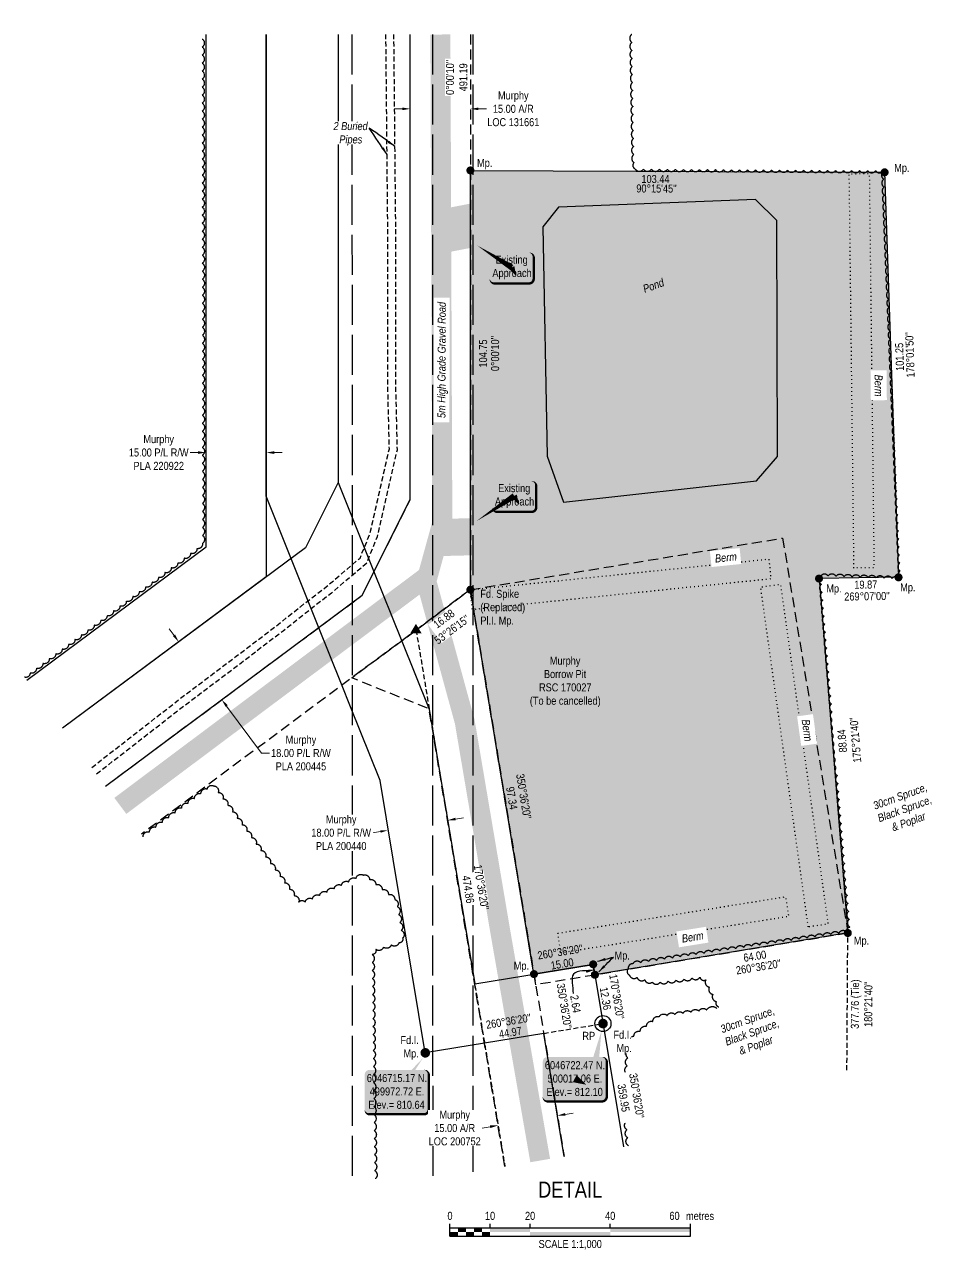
# Model space of a CAD drawing. Extents: x 499852 to 502251, y 6046161 to 6048868.
# Drawn here: x 501119 to 502251, y 6046161 to 6047690 of the extents above; entities that cross this region are included whole.
import ezdxf
from ezdxf.enums import TextEntityAlignment as Align

# ---------------------------------------------------------------- set-up
doc = ezdxf.new("R2010")
doc.units = 0
doc.header["$LTSCALE"] = 5
doc.header["$PDSIZE"] = 0.5
for name, pattern in [('0', [1, 1, 0]), ('foc-ACCESSROAD', [3.75, 2.5, -1.25]), ('foc-TIELINE', [1.875, 1.25, -0.625]), ('foc-TOPO', [1, 0.2, -0.8]), ('foc-TRAV', [1.875, 1.25, -0.625]), ('foc-UNSURVEYED', [12.5, 10, -2.5]), ('UG_PIPE', [1.875, 1.25, -0.625])]:
    doc.linetypes.add(name, pattern=pattern)
doc.layers.get('Defpoints').update_dxf_attribs({"color": 9})
for name, color, linetype in [('35', 37, 'Continuous'), ('AS-PIPE-UG', 44, 'UG_PIPE'), ('AS-PIPE-UG-T', 44, 'Continuous'), ('AS-ROADS', 254, 'Continuous'), ('C-AR', 13, 'foc-ACCESSROAD'), ('C-RW', 13, 'Continuous'), ('C-WS', 13, 'foc-ACCESSROAD'), ('DETAIL-T', 7, 'Continuous'), ('L-BD', 7, 'Continuous'), ('L-MON', 1, 'Continuous'), ('L-TIE', 7, 'foc-TIELINE'), ('L-USEC', 7, 'foc-UNSURVEYED'), ('P-PROPOSED', 10, 'Continuous'), ('P-PROPOSED-H', 21, 'Continuous'), ('P-TRAV', 4, 'foc-TRAV'), ('T-BUSH', 110, '0'), ('T-BUSH-T', 110, 'Continuous'), ('T-GENERAL', 48, 'foc-TOPO'), ('T-WATER', 160, 'Continuous'), ('T-WATER-H', 133, 'Continuous'), ('T-WATER-T', 170, 'Continuous')]:
    doc.layers.add(name, color=color, linetype=linetype)
for name, color, linetype, lineweight in [('AS-GENERAL', 48, 'Continuous', 18), ('C-AR-T', 13, 'Continuous', 9), ('C-RW-T', 13, 'Continuous', 9), ('C-WS-T', 13, 'Continuous', 9)]:
    doc.layers.add(name, color=color, linetype=linetype, lineweight=lineweight)
doc.styles.add('80', font='ARIALN.TTF', dxfattribs={"height": 10})
doc.styles.add('80CG', font='ARIALN.TTF', dxfattribs={"height": 10})
doc.styles.add('80L', font='ARIALN.TTF', dxfattribs={"height": 10})
doc.styles.add('80LS', font='ARIALNI.TTF', dxfattribs={"height": 10})
doc.dimstyles.new('Compass 5 000', dxfattribs={"dimscale": 5, "dimtxt": 9, "dimasz": 2, "dimexe": 0.2, "dimexo": 0.0625, "dimgap": 0.5, "dimtad": 0, "dimtih": 1, "dimtoh": 1, "dimzin": 0, "dimdsep": 46, "dimtxsty": '80CG', "dimcen": 0.1, "dimse1": 1, "dimse2": 1, "dimclrd": 256, "dimclrt": 256, "dimaunit": 1, "dimadec": 4, "dimazin": 0, "dimtfac": 0.06, "dimtofl": 0, "dimtmove": 0, "dimatfit": 1, "dimfxl": 0.2, "dimtolj": 1, "dimtzin": 0, "dimlwd": -1, "dimarcsym": 0})

# ---------------------------------------------------------------- blocks, each defined once
blk = doc.blocks.new('STRIA')
blk.add_hatch(color=255).paths.add_polyline_path([(-0.04, 1.52), (-1.47, -0.87), (1.39, -0.87)])
blk = doc.blocks.new('STRIAA')
blk.add_blockref('STRIA', (0, 0))
blk = doc.blocks.new('STRIB')
at = {"color": 1}
blk.add_solid([(-1.12, -0.67), (-0.04, 1.13), (1.04, -0.67)], dxfattribs=at)
blk = doc.blocks.new('STRIBB')
blk.add_blockref('STRIB', (0, 0))
blk = doc.blocks.new('STRICC')
for name in ['STRIAA', 'STRIBB']:
    blk.add_blockref(name, (0, 0))
blk = doc.blocks.new('fdspike')
blk.add_blockref('STRICC', (0, 0))
blk = doc.blocks.new('fdia')
at = {"color": 255, "const_width": 1}
blk.add_lwpolyline([(-0.5, 0, 1), (0.5, 0, 1)], format="xyb", close=True, dxfattribs=at)
blk = doc.blocks.new('Fdiaa')
blk.add_blockref('fdia', (0, 0))
blk = doc.blocks.new('fdib')
at = {"color": 1, "const_width": 1.6}
blk.add_lwpolyline([(-0.4, 0, 1), (0.4, 0, 1)], format="xyb", close=True, dxfattribs=at)
at = {"color": 1}
blk.add_circle((0, 0), 0.8, dxfattribs=at)
blk = doc.blocks.new('Fdibb')
blk.add_blockref('fdib', (0, 0))
blk = doc.blocks.new('fdicc')
for name in ['Fdibb', 'Fdiaa']:
    blk.add_blockref(name, (0, 0))
blk = doc.blocks.new('FDI')
blk.add_blockref('fdicc', (0, 0))
blk = doc.blocks.new('PLIA')
at = {"color": 255, "const_width": 1}
blk.add_lwpolyline([(-0.5, 0, 1), (0.5, 0, 1)], format="xyb", close=True, dxfattribs=at)
blk = doc.blocks.new('PLIAA')
blk.add_blockref('PLIA', (0, 0))
blk = doc.blocks.new('PLIB')
at = {"color": 1}
blk.add_circle((0, 0), 0.8, dxfattribs=at)
blk = doc.blocks.new('PLIBB')
blk.add_blockref('PLIB', (0, 0))
blk = doc.blocks.new('PLICC')
for name in ['PLIAA', 'PLIBB']:
    blk.add_blockref(name, (0, 0))
blk = doc.blocks.new('PLI')
blk.add_blockref('PLICC', (0, 0))
blk = doc.blocks.new('*D49')
at = {"layer": 'C-AR-T', "transparency": 16777216}
for p, q in [((501590.2, 6047584.7), (501580.2, 6047584.7)), ((501685.2, 6047584.7), (501695.2, 6047584.7))]:
    blk.add_line(p, q, dxfattribs=at)
for points in [[(501590.2, 6047586.4), (501590.2, 6047583.1), (501600.2, 6047584.7)], [(501685.2, 6047586.4), (501685.2, 6047583.1), (501675.2, 6047584.7)]]:
    blk.add_solid(points, dxfattribs=at)
at = {"layer": 'Defpoints', "color": 0, "transparency": 16777216}
for p in [(501600.2, 6047585.8), (501675.2, 6047585.8), (501675.2, 6047584.7)]:
    blk.add_point(p, dxfattribs=at)
at = {"layer": 'C-AR-T', "transparency": 16777216, "insert": (501728.7, 6047584.7), "char_height": 10, "attachment_point": 5, "style": '80CG'}
blk.add_mtext('\\A1;Murphy\\P15.00 A/R\\PLOC 131661', dxfattribs=at)
blk = doc.blocks.new('*D50')
at = {"layer": 'C-AR-T', "transparency": 16777216}
for p, q in [((501305.3, 6046927.3), (501299.4, 6046935.3)), ((501371, 6046839.1), (501414.6, 6046780.4)), ((501414.6, 6046780.4), (501424.6, 6046780.4))]:
    blk.add_line(p, q, dxfattribs=at)
for points in [[(501306.7, 6046928.3), (501304, 6046926.3), (501311.3, 6046919.3)], [(501372.3, 6046840.1), (501369.6, 6046838.1), (501365, 6046847.1)]]:
    blk.add_solid(points, dxfattribs=at)
at = {"layer": 'Defpoints', "color": 0, "transparency": 16777216}
for p in [(501363.3, 6046957.9), (501416.9, 6046885.8), (501365, 6046847.1)]:
    blk.add_point(p, dxfattribs=at)
at = {"layer": 'C-AR-T', "transparency": 16777216, "insert": (501463.7, 6046780.4), "char_height": 10, "attachment_point": 5, "style": '80CG'}
blk.add_mtext('\\A1;Murphy\\P18.00 P/L R/W\\PPLA 200445', dxfattribs=at)
blk = doc.blocks.new('*D51')
at = {"layer": 'C-RW-T', "transparency": 16777216}
for p, q in [((501335.3, 6047155.6), (501325.3, 6047155.6)), ((501430.3, 6047155.6), (501440.3, 6047155.6))]:
    blk.add_line(p, q, dxfattribs=at)
for points in [[(501335.3, 6047157.2), (501335.3, 6047153.9), (501345.3, 6047155.6)], [(501430.3, 6047157.2), (501430.3, 6047153.9), (501420.3, 6047155.6)]]:
    blk.add_solid(points, dxfattribs=at)
at = {"layer": 'Defpoints', "color": 0, "transparency": 16777216}
for p in [(501345.3, 6047156.2), (501345.3, 6047155.6), (501420.3, 6047156.2)]:
    blk.add_point(p, dxfattribs=at)
at = {"layer": 'C-RW-T', "transparency": 16777216, "insert": (501286.2, 6047155.6), "char_height": 10, "attachment_point": 5, "style": '80CG'}
blk.add_mtext('\\A1;Murphy\\P15.00 P/L R/W\\PPLA 220922', dxfattribs=at)
blk = doc.blocks.new('*D52')
at = {"layer": 'C-AR-T', "transparency": 16777216}
for p, q in [((501793.6, 6046329.3), (501803.4, 6046330.9)), ((501699.9, 6046313.8), (501689.9, 6046312.2))]:
    blk.add_line(p, q, dxfattribs=at)
for points in [[(501793.3, 6046331), (501793.9, 6046327.7), (501783.7, 6046327.7)], [(501699.6, 6046315.5), (501700.1, 6046312.2), (501709.7, 6046315.4)]]:
    blk.add_solid(points, dxfattribs=at)
at = {"layer": 'Defpoints', "color": 0, "transparency": 16777216}
for p in [(501782.8, 6046333), (501708.9, 6046320.8), (501709.7, 6046315.4)]:
    blk.add_point(p, dxfattribs=at)
at = {"layer": 'C-AR-T', "transparency": 16777216, "insert": (501655.6, 6046312.2), "char_height": 10, "attachment_point": 5, "style": '80CG', "bg_fill": 3, "box_fill_scale": 1.1, "bg_fill_color": 256, "bg_fill_true_color": 13158600, "bg_fill_transparency": 0}
blk.add_mtext('\\A1;Murphy\\P15.00 A/R \\PLOC 200752', dxfattribs=at)
blk = doc.blocks.new('*D53')
at = {"layer": 'C-RW-T', "transparency": 16777216}
for p, q in [((501656.6, 6046698), (501666.4, 6046699.6)), ((501562.9, 6046682.5), (501553, 6046680.9))]:
    blk.add_line(p, q, dxfattribs=at)
for points in [[(501656.3, 6046699.6), (501656.8, 6046696.4), (501646.7, 6046696.4)], [(501562.6, 6046684.1), (501563.2, 6046680.9), (501572.8, 6046684.1)]]:
    blk.add_solid(points, dxfattribs=at)
at = {"layer": 'Defpoints', "color": 0, "transparency": 16777216}
for p in [(501643.5, 6046715.9), (501569.5, 6046703.6), (501572.8, 6046684.1)]:
    blk.add_point(p, dxfattribs=at)
at = {"layer": 'C-RW-T', "transparency": 16777216, "insert": (501513.9, 6046680.9), "char_height": 10, "attachment_point": 5, "style": '80CG', "bg_fill": 3, "box_fill_scale": 1.1, "bg_fill_color": 256, "bg_fill_true_color": 13158600, "bg_fill_transparency": 0}
blk.add_mtext('\\A1;Murphy\\P18.00 P/L R/W \\PPLA 200440', dxfattribs=at)
blk = doc.blocks.new('*U38')
at = {"color": 0}
for p, q in [((-150, 0), (-150, 15)), ((-150, 10), (150.2, 10)), ((-150, 0), (150.2, 0)), ((-100, 10), (-100, 15)), ((-50, 10), (-50, 15)), ((50, 10), (50, 15)), ((150.2, 0), (150.2, 15))]:
    blk.add_line(p, q, dxfattribs=at)
for points in [[(-150, 5), (-140, 5), (-150, 0), (-140, 0)], [(-140, 10), (-130, 10), (-140, 5), (-130, 5)], [(-130, 5), (-120, 5), (-130, 0), (-120, 0)], [(-120, 10), (-110, 10), (-120, 5), (-110, 5)], [(-110, 5), (-100, 5), (-110, 0), (-100, 0)], [(-100, 10), (-50, 10), (-100, 5), (-50, 5)], [(-50, 5), (50, 5), (-50, 0), (50, 0)], [(50, 10), (150.2, 10), (50, 5), (150.2, 5)]]:
    blk.add_solid(points, dxfattribs=at)
at = {"color": 0, "style": '80'}
blk.add_text('metres', height=10, dxfattribs=at).set_placement((162.2, 20), align=Align.CENTER)
at = {"color": 0, "char_height": 10, "style": '80'}
for s, insert, attachment_point in [('0', (-150, 30.2), 2), ('10', (-100, 30.2), 2), ('20', (-50, 30.2), 2), ('40', (50, 30.2), 2), ('60', (136.7, 30.2), 3), ('SCALE 1:1,000', (0.1, -5), 2)]:
    blk.add_mtext(s, dxfattribs=dict(at, insert=insert, attachment_point=attachment_point))
blk = doc.blocks.new('*U55')
h = blk.add_hatch(color=254)
edge = h.paths.add_edge_path()
edge.add_line((-34, -28.5), (34, -28.5))
edge.add_arc((34, -22.5), 6, 270, 360)
edge.add_line((40, -22.5), (40, 21))
edge.add_arc((34, 21), 6, 0, 90)
edge.add_line((34, 27), (-34, 27))
edge.add_arc((-34, 21), 6, 90, 180)
edge.add_line((-40, 21), (-40, -22.5))
edge.add_arc((-34, -22.5), 6, 180, 270)
at = {"color": 1, "flags": 128}
blk.add_lwpolyline([(-34, -28.5, 3, 3, 0), (34, -28.5, 3, 3, 0.414214), (40, -22.5, 3, 3, 0), (40, 21, 3, 0, 0.414214), (34, 27, 0, 0, 0), (-34, 27, 0, 0, 0.414214), (-40, 21, 0, 0, 0), (-40, -22.5, 0, 3, 0.414214)], format="xyseb", close=True, dxfattribs=at)
blk.add_lwpolyline([(14.4, -7.7, 0, 10, 0), (0, 0, 5, 5, 0)], format="xyseb", dxfattribs=at)
at = {"color": 1, "style": '80'}
blk.add_attdef('ENTER_TEXT_001', (-36, -5), '', height=10, dxfattribs=at)
blk = doc.blocks.new('*U54')
h = blk.add_hatch(color=254)
edge = h.paths.add_edge_path()
edge.add_line((-34, -28.5), (34, -28.5))
edge.add_arc((34, -22.5), 6, 270, 360)
edge.add_line((40, -22.5), (40, 21))
edge.add_arc((34, 21), 6, 0, 90)
edge.add_line((34, 27), (-34, 27))
edge.add_arc((-34, 21), 6, 90, 180)
edge.add_line((-40, 21), (-40, -22.5))
edge.add_arc((-34, -22.5), 6, 180, 270)
at = {"color": 1, "flags": 128}
blk.add_lwpolyline([(32.8, 41.9, 0, 10, 0), (0, 0, 5, 5, 0)], format="xyseb", dxfattribs=at)
blk.add_lwpolyline([(-34, -28.5, 3, 3, 0), (34, -28.5, 3, 3, 0.414214), (40, -22.5, 3, 3, 0), (40, 21, 3, 0, 0.414214), (34, 27, 0, 0, 0), (-34, 27, 0, 0, 0.414214), (-40, 21, 0, 0, 0), (-40, -22.5, 0, 3, 0.414214)], format="xyseb", close=True, dxfattribs=at)
at = {"color": 1, "style": '80'}
blk.add_attdef('ENTER_TEXT_001', (-36, -5), '', height=10, dxfattribs=at)
blk = doc.blocks.new('*U56')
h = blk.add_hatch(color=255)
edge = h.paths.add_edge_path()
edge.add_line((-21.5, -20), (21.5, -20))
edge.add_arc((21.5, -14), 6, 270, 360)
edge.add_line((27.5, -14), (27.5, 12.5))
edge.add_arc((21.5, 12.5), 6, 0, 90)
edge.add_line((21.5, 18.5), (-21.5, 18.5))
edge.add_arc((-21.5, 12.5), 6, 90, 180)
edge.add_line((-27.5, 12.5), (-27.5, -14))
edge.add_arc((-21.5, -14), 6, 180, 270)
at = {"color": 1, "flags": 128}
for points in [[(-43.2, 27.5, 0, 7.5, 0), (0, 0, 0, 0, 0)], [(5.5, -10.8, 0, 7.5, 0), (0, 0, 0, 0, 0)]]:
    blk.add_lwpolyline(points, format="xyseb", dxfattribs=at)
blk.add_lwpolyline([(-21.5, -20, 3, 3, 0), (21.5, -20, 3, 3, 0.414214), (27.5, -14, 3, 3, 0), (27.5, 12.5, 3, 0, 0.414214), (21.5, 18.5, 0, 0, 0), (-21.5, 18.5, 0, 0, 0.414214), (-27.5, 12.5, 0, 0, 0), (-27.5, -14, 0, 3, 0.414214)], format="xyseb", close=True, dxfattribs=at)
at = {"color": 1, "style": '80'}
blk.add_attdef('ENTER_TEXT_001', (-26.8, -4.9), '', height=10, dxfattribs=at)
blk = doc.blocks.new('*U57')
h = blk.add_hatch(color=255)
edge = h.paths.add_edge_path()
edge.add_line((-21.5, -20), (21.5, -20))
edge.add_arc((21.5, -14), 6, 270, 360)
edge.add_line((27.5, -14), (27.5, 12.5))
edge.add_arc((21.5, 12.5), 6, 0, 90)
edge.add_line((21.5, 18.5), (-21.5, 18.5))
edge.add_arc((-21.5, 12.5), 6, 90, 180)
edge.add_line((-27.5, 12.5), (-27.5, -14))
edge.add_arc((-21.5, -14), 6, 180, 270)
at = {"color": 1, "flags": 128}
blk.add_lwpolyline([(-21.5, -20, 3, 3, 0), (21.5, -20, 3, 3, 0.414214), (27.5, -14, 3, 3, 0), (27.5, 12.5, 3, 0, 0.414214), (21.5, 18.5, 0, 0, 0), (-21.5, 18.5, 0, 0, 0.414214), (-27.5, 12.5, 0, 0, 0), (-27.5, -14, 0, 3, 0.414214)], format="xyseb", close=True, dxfattribs=at)
for points in [[(-47.1, -31.4, 0, 7.5, 0), (0, 0, 0, 0, 0)], [(5.5, -10.8, 0, 7.5, 0), (0, 0, 0, 0, 0)]]:
    blk.add_lwpolyline(points, format="xyseb", dxfattribs=at)
at = {"color": 1, "style": '80'}
blk.add_attdef('ENTER_TEXT_001', (-26.8, -4.9), '', height=10, dxfattribs=at)

msp = doc.modelspace()

# ---------------------------------------------------------------- hatches: boundary and pattern name
at = {"layer": 'P-PROPOSED-H'}
h = msp.add_hatch(color=256, dxfattribs=at)
h.dxf.hatch_style = 1
h.paths.add_polyline_path([(501675.193, 6047507.85), (502192.114, 6047505.48), (502209.504, 6046999.805), (502110.229, 6046998.275), (502146.135, 6046555.758), (501830.536, 6046503.542), (501828.379, 6046516.581), (501754.494, 6046504.409), (501675.169, 6046984.375)])
at = {"layer": 'T-WATER-H'}
h = msp.add_hatch(color=256, dxfattribs=at)
h.dxf.hatch_style = 1
h.paths.add_polyline_path([(501765.428, 6047437.222), (501771.022, 6047151.268), (501791.155, 6047093.464), (502032.064, 6047120.361), (502058.321, 6047150.538), (502057.754, 6047445.384), (502030.804, 6047471.662), (501784.96, 6047461.808)])

# ---------------------------------------------------------------- linework, layer by layer
at = {"color": 1, "flags": 128}
msp.add_lwpolyline([(501838.849, 6046434.019, 0, 9.995, 0), (501829.807, 6046388.414, 4.997, 4.997, 0)], format="xyseb", dxfattribs=at)
at = {"layer": '35', "color": 3}
msp.add_circle((501840.614, 6046442.625), 9.995, dxfattribs=at)
at = {"layer": 'AS-PIPE-UG', "flags": 128}
for points in [[(501202.643, 6046762.36), (501311.398, 6046847.126), (501382.99, 6046901.168), (501435.321, 6046941.012), (501462.975, 6046963.088), (501495.496, 6046988.149), (501537.422, 6047023.884), (501549.64, 6047053.618), (501574.033, 6047160.19), (501572.252, 6047233.105), (501572.287, 6047410.167), (501569.748, 6047677.54)], [(501208.61, 6046754.338), (501317.481, 6046839.195), (501389.028, 6046893.203), (501441.467, 6046933.129), (501469.144, 6046955.223), (501501.792, 6046980.382), (501545.747, 6047017.847), (501559.199, 6047050.583), (501584.056, 6047159.181), (501582.247, 6047233.226), (501582.282, 6047410.214), (501579.743, 6047677.54)]]:
    msp.add_lwpolyline(points, dxfattribs=at)
at = {"layer": 'AS-ROADS', "flags": 128}
for points, const_width in [([(501637.729, 6047677.541), (501640.134, 6047067.668), (501621.972, 6047001.534), (501238.303, 6046714.422)], 24.987), ([(501654.764, 6047462.495), (501665.019, 6047409.095)], 47.475), ([(501665.314, 6047027.015), (501664.164, 6047073.355)], 47.475), ([(501762.285, 6046271.633), (501712.552, 6046557.032), (501668.127, 6046819.504), (501616.972, 6047006.447)], 24.987)]:
    msp.add_lwpolyline(points, dxfattribs=dict(at, const_width=const_width))
at = {"layer": 'C-AR', "flags": 128}
for points in [[(501219.893, 6046739.171), (501540.035, 6046977.328), (501600.187, 6047096.995), (501600.17, 6047677.54)], [(501675.201, 6047677.542), (501675.169, 6046984.375), (501264.656, 6046678.997)], [(501718.187, 6046264.34), (501623.711, 6046835.404), (501527.205, 6046874.356), (501675.09, 6046984.316), (501792.167, 6046276.575)]]:
    msp.add_lwpolyline(points, dxfattribs=at)
at = {"layer": 'C-RW', "flags": 128}
for points in [[(501121.462, 6046871.488), (501345.322, 6047038.02), (501345.313, 6047677.537)], [(501121.462, 6046871.488), (501345.322, 6047038.02), (501345.313, 6047677.537)], [(501420.274, 6047677.538), (501420.283, 6047000.356), (501166.203, 6046811.344)], [(501420.274, 6047677.538), (501420.283, 6047000.356), (501166.203, 6046811.344)], [(501792.11, 6046276.566), (501766.65, 6046430.441), (501618.894, 6046406.1), (501562.484, 6046745.965), (501525.519, 6046838.245), (501514.157, 6046866.608), (501485.288, 6046938.678), (501420.282, 6047100.957), (501420.274, 6047677.538)], [(501510.207, 6047677.539), (501510.219, 6047118.342), (501554.422, 6047007.995), (501588.821, 6046922.121), (501623.673, 6046835.118), (501680.584, 6046492.234)], [(501680.584, 6046492.234), (501828.379, 6046516.581), (501866.067, 6046288.796)]]:
    msp.add_lwpolyline(points, dxfattribs=at)
at = {"layer": 'C-RW'}
for points in [[(501510.207, 6047677.539), (501510.219, 6047118.375), (501469.249, 6047036.765), (501166.211, 6046811.334)], [(501219.893, 6046739.171), (501540.035, 6046977.328), (501600.187, 6047096.995), (501600.17, 6047677.54)]]:
    msp.add_lwpolyline(points, dxfattribs=at)
at = {"layer": 'C-WS'}
msp.add_lwpolyline([(502146.364, 6046555.518), (501830.616, 6046503.281), (501756.66, 6046491.048), (501675.051, 6046984.34), (502064.752, 6047048.811), (502146.364, 6046555.518)], close=True, dxfattribs=at)
at = {"layer": 'L-TIE'}
for p, q in [((501607.414, 6046934.125), (501718.234, 6046264.348)), ((502145.048, 6046384.299), (502146.129, 6046555.715))]:
    msp.add_line(p, q, dxfattribs=at)
at = {"layer": 'L-USEC'}
for p, q in [((501527.382, 6047677.539), (501527.549, 6046249.424)), ((501627.929, 6047677.541), (501628.096, 6046249.435)), ((501678.179, 6047677.542), (501678.345, 6046257.748))]:
    msp.add_line(p, q, dxfattribs=at)
at = {"layer": 'T-BUSH', "flags": 128}
for points in [[(501876.446, 6047677.598, 0.52056705), (501876.618, 6047667.605, 0.52056705), (501876.789, 6047657.611, 0.52056705), (501876.961, 6047647.618, 0.52056705), (501877.132, 6047637.625, 0.52056705), (501877.304, 6047627.631, 0.52056705), (501877.475, 6047617.638, 0.52056705), (501877.647, 6047607.645, 0.52056705), (501877.818, 6047597.652, 0.52056705), (501877.99, 6047587.658, 0.52056705), (501878.162, 6047577.665, 0.52056705), (501878.333, 6047567.672, 0.52056705), (501878.505, 6047557.678, 0.52056705), (501878.676, 6047547.685, 0.52056705), (501878.848, 6047537.692, 0.52056705), (501879.019, 6047527.699, 0.52056705), (501879.191, 6047517.705, 0.52056705), (501881.094, 6047509.462, 0.52056705), (501891.089, 6047509.395, 0.52056705), (501901.083, 6047509.328, 0.52056705), (501911.078, 6047509.261, 0.52056705), (501921.073, 6047509.194, 0.52056705), (501931.067, 6047509.127, 0.52056705), (501941.062, 6047509.06, 0.52056705), (501951.056, 6047508.992, 0.52056705), (501961.051, 6047508.925, 0.52056705), (501971.045, 6047508.858, 0.52056705), (501981.04, 6047508.791, 0.52056705), (501991.034, 6047508.724, 0.52056705), (502001.029, 6047508.657, 0.52056705), (502011.023, 6047508.59, 0.52056705), (502021.018, 6047508.523, 0.52056705), (502031.012, 6047508.456, 0.52056705), (502041.007, 6047508.388, 0.52056705), (502051.002, 6047508.321, 0.52056705), (502060.996, 6047508.254, 0.52056705), (502070.991, 6047508.187, 0.52056705), (502080.985, 6047508.12, 0.52056705), (502090.98, 6047508.053, 0.52056705), (502100.974, 6047507.986, 0.52056705), (502110.969, 6047507.919, 0.52056705), (502120.963, 6047507.852, 0.52056705), (502130.958, 6047507.784, 0.52056705), (502140.952, 6047507.717, 0.52056705), (502150.947, 6047507.65, 0.52056705), (502160.941, 6047507.583, 0.52056705), (502170.936, 6047507.516, 0.52056705), (502180.93, 6047507.449, 0.52056705), (502190.533, 6047506.976, 0.52056705), (502190.949, 6047496.99, 0.52056705), (502191.365, 6047487.004, 0.52056705), (502191.781, 6047477.018, 0.52056705), (502192.197, 6047467.032, 0.52056705), (502192.613, 6047457.046, 0.52056705), (502193.029, 6047447.06, 0.52056705), (502193.445, 6047437.073, 0.52056705), (502193.861, 6047427.087, 0.52056705), (502194.277, 6047417.101, 0.52056705), (502194.693, 6047407.115, 0.52056705), (502195.109, 6047397.129, 0.52056705), (502195.525, 6047387.143, 0.52056705), (502195.941, 6047377.157, 0.52056705), (502196.357, 6047367.171, 0.52056705), (502196.773, 6047357.185, 0.52056705), (502197.189, 6047347.199, 0.52056705), (502197.605, 6047337.212, 0.52056705), (502198.021, 6047327.226, 0.52056705), (502198.437, 6047317.24, 0.52056705), (502198.853, 6047307.254, 0.52056705), (502199.269, 6047297.268, 0.52056705), (502199.685, 6047287.282, 0.52056705), (502200.101, 6047277.296, 0.52056705), (502200.517, 6047267.31, 0.52056705), (502200.933, 6047257.324, 0.52056705), (502201.349, 6047247.338, 0.52056705), (502201.765, 6047237.351, 0.52056705), (502202.18, 6047227.365, 0.52056705), (502202.596, 6047217.379, 0.52056705), (502203.012, 6047207.393, 0.52056705), (502203.428, 6047197.407, 0.52056705), (502203.844, 6047187.421, 0.52056705), (502204.26, 6047177.435, 0.52056705), (502204.676, 6047167.449, 0.52056705), (502205.092, 6047157.463, 0.52056705), (502205.508, 6047147.477, 0.52056705), (502205.924, 6047137.49, 0.52056705), (502206.34, 6047127.504, 0.52056705), (502206.756, 6047117.518, 0.52056705), (502207.172, 6047107.532, 0.52056705), (502207.588, 6047097.546, 0.52056705), (502208.004, 6047087.56, 0.52056705), (502208.42, 6047077.574, 0.52056705), (502208.836, 6047067.588, 0.52056705), (502209.252, 6047057.602, 0.52056705), (502209.668, 6047047.616, 0.52056705), (502210.084, 6047037.629, 0.52056705), (502210.5, 6047027.643, 0.52056705), (502210.916, 6047017.657, 0.52056705), (502211.332, 6047007.671, 0.52056705), (502211.437, 6046997.995, 0.52056705), (502201.45, 6046998.383, 0.52056705), (502191.463, 6046998.77, 0.52056705), (502181.476, 6046999.158, 0.52056705), (502171.488, 6046999.546, 0.52056705), (502161.501, 6046999.934, 0.52056705), (502151.514, 6047000.322, 0.52056705), (502141.527, 6047000.709, 0.52056705), (502131.539, 6047001.097, 0.52056705), (502121.552, 6047001.485, 0.52056705), (502112.267, 6047001.201, 0.52056705), (502113.097, 6046991.241, 0.52056705), (502113.926, 6046981.28, 0.52056705), (502114.755, 6046971.32, 0.52056705), (502115.585, 6046961.36, 0.52056705), (502116.414, 6046951.399, 0.52056705), (502117.243, 6046941.439, 0.52056705), (502118.073, 6046931.479, 0.52056705), (502118.902, 6046921.519, 0.52056705), (502119.731, 6046911.558, 0.52056705), (502120.561, 6046901.598, 0.52056705), (502121.39, 6046891.638, 0.52056705), (502122.219, 6046881.677, 0.52056705), (502123.049, 6046871.717, 0.52056705), (502123.878, 6046861.757, 0.52056705), (502124.707, 6046851.796, 0.52056705), (502125.537, 6046841.836, 0.52056705), (502126.366, 6046831.876, 0.52056705), (502127.195, 6046821.916, 0.52056705), (502128.025, 6046811.955, 0.52056705), (502128.854, 6046801.995, 0.52056705), (502129.683, 6046792.035, 0.52056705), (502130.513, 6046782.074, 0.52056705), (502131.342, 6046772.114, 0.52056705), (502132.171, 6046762.154, 0.52056705), (502133.001, 6046752.193, 0.52056705), (502133.83, 6046742.233, 0.52056705), (502134.659, 6046732.273, 0.52056705), (502135.489, 6046722.313, 0.52056705), (502136.318, 6046712.352, 0.52056705), (502137.147, 6046702.392, 0.52056705), (502137.977, 6046692.432, 0.52056705), (502138.806, 6046682.471, 0.52056705), (502139.635, 6046672.511, 0.52056705), (502140.464, 6046662.551, 0.52056705), (502141.294, 6046652.591, 0.52056705), (502142.123, 6046642.63, 0.52056705), (502142.952, 6046632.67, 0.52056705), (502143.782, 6046622.71, 0.52056705), (502144.611, 6046612.749, 0.52056705), (502145.44, 6046602.789, 0.52056705), (502146.27, 6046592.829, 0.52056705), (502147.099, 6046582.868, 0.52056705), (502147.928, 6046572.908, 0.52056705), (502148.758, 6046562.948, 0.52056705), (502144.724, 6046556.841, 0.52056705), (502134.838, 6046555.371, 0.52056705), (502124.952, 6046553.902, 0.52056705), (502115.066, 6046552.432, 0.52056705), (502105.18, 6046550.962, 0.52056705), (502095.293, 6046549.493, 0.52056705), (502085.407, 6046548.023, 0.52056705), (502075.521, 6046546.554, 0.52056705), (502065.635, 6046545.084, 0.52056705), (502055.749, 6046543.614, 0.52056705), (502045.863, 6046542.145, 0.52056705), (502035.977, 6046540.675, 0.52056705), (502026.091, 6046539.205, 0.52056705), (502016.204, 6046537.736, 0.52056705), (502006.318, 6046536.266, 0.52056705), (501996.432, 6046534.797, 0.52056705), (501986.546, 6046533.327, 0.52056705), (501976.66, 6046531.857, 0.52056705), (501966.774, 6046530.388, 0.52056705), (501956.888, 6046528.918, 0.52056705), (501947.002, 6046527.449, 0.52056705), (501937.115, 6046525.979, 0.52056705), (501927.229, 6046524.509, 0.52056705), (501917.343, 6046523.04, 0.52056705), (501907.457, 6046521.57, 0.52056705), (501897.571, 6046520.1, 0.52056705), (501887.685, 6046518.631, 0.52056705), (501877.799, 6046517.161, 0.52056705), (501872.273, 6046511.337, 0.52056705), (501873.564, 6046503.18, 0.52056705), (501883.113, 6046500.231, 0.52056705), (501892.663, 6046497.281, 0.52056705), (501902.212, 6046494.331, 0.52056705), (501912.017, 6046494.336, 0.52056705), (501921.931, 6046495.604, 0.52056705), (501931.845, 6046496.873, 0.52056705), (501941.759, 6046498.142, 0.52056705), (501951.673, 6046499.41, 0.52056705), (501961.587, 6046500.679, 0.52056705), (501968.943, 6046497.219, 0.52056705), (501973.307, 6046488.227, 0.52056705), (501977.672, 6046479.236, 0.52056705), (501982.037, 6046470.245, 0.52056705), (501985.292, 6046463.54, 0.52056705)], [(501340.516, 6047671.861, -0.52056705), (501340.521, 6047661.867, -0.52056705), (501340.525, 6047651.872, -0.52056705), (501340.53, 6047641.877, -0.52056705), (501340.534, 6047631.882, -0.52056705), (501340.539, 6047621.888, -0.52056705), (501340.543, 6047611.893, -0.52056705), (501340.548, 6047601.898, -0.52056705), (501340.553, 6047591.903, -0.52056705), (501340.557, 6047581.909, -0.52056705), (501340.562, 6047571.914, -0.52056705), (501340.566, 6047561.919, -0.52056705), (501340.571, 6047551.924, -0.52056705), (501340.575, 6047541.93, -0.52056705), (501340.58, 6047531.935, -0.52056705), (501340.585, 6047521.94, -0.52056705), (501340.589, 6047511.945, -0.52056705), (501340.594, 6047501.95, -0.52056705), (501340.598, 6047491.956, -0.52056705), (501340.603, 6047481.961, -0.52056705), (501340.608, 6047471.966, -0.52056705), (501340.612, 6047461.971, -0.52056705), (501340.617, 6047451.977, -0.52056705), (501340.621, 6047441.982, -0.52056705), (501340.626, 6047431.987, -0.52056705), (501340.63, 6047421.992, -0.52056705), (501340.635, 6047411.998, -0.52056705), (501340.64, 6047402.003, -0.52056705), (501340.644, 6047392.008, -0.52056705), (501340.649, 6047382.013, -0.52056705), (501340.653, 6047372.019, -0.52056705), (501340.658, 6047362.024, -0.52056705), (501340.662, 6047352.029, -0.52056705), (501340.667, 6047342.034, -0.52056705), (501340.672, 6047332.04, -0.52056705), (501340.676, 6047322.045, -0.52056705), (501340.681, 6047312.05, -0.52056705), (501340.685, 6047302.055, -0.52056705), (501340.69, 6047292.061, -0.52056705), (501340.694, 6047282.066, -0.52056705), (501340.699, 6047272.071, -0.52056705), (501340.704, 6047262.076, -0.52056705), (501340.708, 6047252.081, -0.52056705), (501340.713, 6047242.087, -0.52056705), (501340.717, 6047232.092, -0.52056705), (501340.722, 6047222.097, -0.52056705), (501340.727, 6047212.102, -0.52056705), (501340.731, 6047202.108, -0.52056705), (501340.736, 6047192.113, -0.52056705), (501340.74, 6047182.118, -0.52056705), (501340.745, 6047172.123, -0.52056705), (501340.749, 6047162.129, -0.52056705), (501340.754, 6047152.134, -0.52056705), (501340.759, 6047142.139, -0.52056705), (501340.763, 6047132.144, -0.52056705), (501340.768, 6047122.15, -0.52056705), (501340.772, 6047112.155, -0.52056705), (501340.777, 6047102.16, -0.52056705), (501340.781, 6047092.165, -0.52056705), (501340.786, 6047082.171, -0.52056705), (501340.791, 6047072.176, -0.52056705), (501340.795, 6047062.181, -0.52056705), (501340.8, 6047052.186, -0.52056705), (501340.804, 6047042.191, -0.52056705), (501333.978, 6047035.622, -0.52056705), (501325.965, 6047029.648, -0.52056705), (501317.952, 6047023.674, -0.52056705), (501309.94, 6047017.7, -0.52056705), (501301.927, 6047011.725, -0.52056705), (501293.914, 6047005.751, -0.52056705), (501285.902, 6046999.777, -0.52056705), (501277.889, 6046993.803, -0.52056705), (501269.876, 6046987.828, -0.52056705), (501261.863, 6046981.854, -0.52056705), (501253.851, 6046975.88, -0.52056705), (501245.838, 6046969.906, -0.52056705), (501237.825, 6046963.932, -0.52056705), (501229.812, 6046957.957, -0.52056705), (501221.8, 6046951.983, -0.52056705), (501213.787, 6046946.009, -0.52056705), (501205.774, 6046940.035, -0.52056705), (501197.762, 6046934.06, -0.52056705), (501189.749, 6046928.086, -0.52056705), (501181.736, 6046922.112, -0.52056705), (501173.723, 6046916.138, -0.52056705), (501165.711, 6046910.163, -0.52056705), (501157.698, 6046904.189, -0.52056705), (501149.685, 6046898.215, -0.52056705), (501141.672, 6046892.241, -0.52056705), (501133.66, 6046886.267, -0.52056705), (501125.647, 6046880.292, -0.52056705), (501118.739, 6046875.142, -0.52056705)], [(501266.753, 6046675.935, -0.52056705), (501274.769, 6046681.906, -0.52056705), (501282.784, 6046687.876, -0.52056705), (501290.8, 6046693.847, -0.52056705), (501298.815, 6046699.817, -0.52056705), (501306.831, 6046705.787, -0.52056705), (501314.847, 6046711.758, -0.52056705), (501322.862, 6046717.728, -0.52056705), (501330.878, 6046723.699, -0.52056705), (501338.893, 6046729.669, -0.52056705), (501346.909, 6046735.639, -0.52056705), (501354.585, 6046739.342, -0.52056705), (501360.5, 6046731.285, -0.52056705), (501366.416, 6046723.229, -0.52056705), (501372.331, 6046715.173, -0.52056705), (501378.246, 6046707.116, -0.52056705), (501384.162, 6046699.06, -0.52056705), (501390.077, 6046691.004, -0.52056705), (501395.993, 6046682.948, -0.52056705), (501401.908, 6046674.891, -0.52056705), (501407.823, 6046666.835, -0.52056705), (501413.739, 6046658.779, -0.52056705), (501419.654, 6046650.723, -0.52056705), (501425.57, 6046642.666, -0.52056705), (501431.485, 6046634.61, -0.52056705), (501437.4, 6046626.554, -0.52056705), (501443.316, 6046618.498, -0.52056705), (501449.231, 6046610.441, -0.52056705), (501455.146, 6046602.385, -0.52056705), (501461.062, 6046594.329, -0.52056705), (501468.996, 6046594.172, -0.52056705), (501478.051, 6046598.403, -0.52056705), (501487.106, 6046602.633, -0.52056705), (501496.162, 6046606.864, -0.52056705), (501505.217, 6046611.094, -0.52056705), (501514.272, 6046615.325, -0.52056705), (501523.327, 6046619.556, -0.52056705), (501532.383, 6046623.786, -0.52056705), (501541.438, 6046628.017, -0.52056705), (501549.344, 6046622.301, -0.52056705), (501557.196, 6046616.118, -0.52056705), (501565.049, 6046609.934, -0.52056705), (501572.901, 6046603.75, -0.52056705), (501580.753, 6046597.566, -0.52056705), (501583.995, 6046588.649, -0.52056705), (501585.655, 6046578.793, -0.52056705), (501587.315, 6046568.937, -0.52056705), (501588.975, 6046559.081, -0.52056705), (501590.635, 6046549.225, -0.52056705), (501585.999, 6046543.372, -0.52056705), (501576.37, 6046540.694, -0.52056705), (501566.741, 6046538.015, -0.52056705), (501557.112, 6046535.337, -0.52056705), (501552.55, 6046528.855, -0.52056705), (501552.667, 6046518.861, -0.52056705), (501552.785, 6046508.867, -0.52056705), (501552.902, 6046498.873, -0.52056705), (501553.019, 6046488.878, -0.52056705), (501553.137, 6046478.884, -0.52056705), (501553.254, 6046468.89, -0.52056705), (501553.371, 6046458.896, -0.52056705), (501553.488, 6046448.902, -0.52056705), (501553.606, 6046438.908, -0.52056705), (501553.723, 6046428.914, -0.52056705), (501553.84, 6046418.92, -0.52056705), (501553.958, 6046408.926, -0.52056705), (501554.075, 6046398.932, -0.52056705), (501554.192, 6046388.938, -0.52056705), (501554.31, 6046378.944, -0.52056705), (501554.427, 6046368.95, -0.52056705), (501554.544, 6046358.956, -0.52056705), (501554.661, 6046348.961, -0.52056705), (501554.779, 6046338.967, -0.52056705), (501554.896, 6046328.973, -0.52056705), (501555.013, 6046318.979, -0.52056705), (501555.131, 6046308.985, -0.52056705), (501555.248, 6046298.991, -0.52056705), (501555.365, 6046288.997, -0.52056705), (501555.483, 6046279.003, -0.52056705), (501555.6, 6046269.009, -0.52056705), (501555.717, 6046259.015, -0.52056705), (501556.528, 6046248.928, -0.52056705)], [(501872.355, 6046290.194, -0.52056705), (501871.46, 6046300.149, -0.52056705), (501870.564, 6046310.104, -0.52056705), (501869.669, 6046320.058, -0.52056705), (501868.773, 6046330.013, -0.52056705), (501867.878, 6046339.967, -0.52056705), (501867.861, 6046349.928, -0.52056705), (501868.621, 6046359.894, -0.52056705), (501869.38, 6046369.86, -0.52056705), (501870.139, 6046379.826, -0.52056705), (501870.898, 6046389.791, -0.52056705), (501871.657, 6046399.757, -0.52056705), (501872.416, 6046409.723, -0.52056705), (501873.175, 6046419.689, -0.52056705), (501879.271, 6046426.802, -0.52056705), (501887.136, 6046432.969, -0.52056705), (501895.001, 6046439.136, -0.52056705), (501902.866, 6046445.303, -0.52056705), (501910.821, 6046451.261, -0.52056705), (501920.717, 6046452.66, -0.52056705), (501930.614, 6046454.059, -0.52056705), (501940.51, 6046455.459, -0.52056705), (501950.406, 6046456.858, -0.52056705), (501960.303, 6046458.258, -0.52056705), (501970.199, 6046459.657, -0.52056705), (501982.784, 6046461.436, -0.52056705)]]:
    msp.add_lwpolyline(points, format="xyb", dxfattribs=at)
at = {"layer": 'T-GENERAL', "flags": 128}
for points in [[(502153.862, 6047011.426), (502147.957, 6047503.651), (502172.942, 6047503.95), (502178.847, 6047011.725)], [(501674.909, 6046984.258), (502047.619, 6047022.658), (502050.18, 6046997.803), (501677.47, 6046959.403)], [(502096.761, 6046563.354), (502037.386, 6046987.659), (502062.132, 6046991.122), (502121.507, 6046566.817)], [(501784.191, 6046555.446), (502068.326, 6046601.016), (502072.283, 6046576.345), (501788.148, 6046530.775)]]:
    msp.add_lwpolyline(points, close=True, dxfattribs=at)
at = {"layer": 'T-WATER', "flags": 128}
msp.add_lwpolyline([(501765.428, 6047437.222), (501771.022, 6047151.268), (501791.155, 6047093.464), (502032.064, 6047120.361), (502058.321, 6047150.538), (502057.754, 6047445.384), (502030.804, 6047471.662), (501784.96, 6047461.808)], close=True, dxfattribs=at)

# ---------------------------------------------------------------- block references
ref = msp.add_blockref('*U56', (501726.718, 6047386.67), dxfattribs=dict(xscale=0.99947614, yscale=0.99947614, zscale=0.99947614))
ref.add_attrib('ENTER_TEXT_001', 'Existing', (501706.613, 6047391.389), dxfattribs={"color": 1, "height": 9.9948, "style": '80'})
ref.add_attrib('ENTER_TEXT_002', 'Approach', (501702.608, 6047374.731), dxfattribs={"color": 1, "height": 9.9948, "style": '80'})
ref = msp.add_blockref('*U57', (501729.899, 6047101.421), dxfattribs=dict(xscale=0.99947614, yscale=0.99947614, zscale=0.99947614))
ref.add_attrib('ENTER_TEXT_001', 'Existing', (501709.794, 6047106.14), dxfattribs={"color": 1, "height": 9.9948, "style": '80'})
ref.add_attrib('ENTER_TEXT_002', 'Approach', (501705.788, 6047089.482), dxfattribs={"color": 1, "height": 9.9948, "style": '80'})
at = {"layer": 'DETAIL-T'}
ref = msp.add_blockref('*U54', (501583.181, 6046357.866), dxfattribs=dict(at, xscale=0.99947614, yscale=0.99947614, zscale=0.99947614))
ref.add_attrib('ENTER_TEXT_001', '6046715.17 N.', (501545.906, 6046369.632), dxfattribs={"layer": '0', "color": 1, "height": 9.99476, "style": '80'})
ref.add_attrib('ENTER_TEXT_002', '499972.72 E.', (501549.543, 6046352.933), dxfattribs={"layer": '0', "color": 1, "height": 9.99476, "style": '80'})
ref.add_attrib('ENTER_TEXT_003', 'Elev.= 810.64', (501547.835, 6046336.234), dxfattribs={"layer": '0', "color": 1, "height": 9.99476, "style": '80'})
ref = msp.add_blockref('*U55', (501805.383, 6046373.945), dxfattribs=dict(at, xscale=0.99947614, yscale=0.99947614, zscale=0.99947614))
ref.add_attrib('ENTER_TEXT_001', '6046722.47 N.', (501768.107, 6046385.711), dxfattribs={"layer": '0', "color": 1, "height": 9.99476, "style": '80'})
ref.add_attrib('ENTER_TEXT_002', '500017.06 E.', (501771.581, 6046369.012), dxfattribs={"layer": '0', "color": 1, "height": 9.99476, "style": '80'})
ref.add_attrib('ENTER_TEXT_003', 'Elev.= 812.10', (501770.037, 6046352.313), dxfattribs={"layer": '0', "color": 1, "height": 9.99476, "style": '80'})
at = {"layer": 'DETAIL-T', "xscale": 0.99947614, "yscale": 0.99947614, "zscale": 0.99947614}
msp.add_blockref('*U38', (501799.626, 6046177.423), dxfattribs=at)
at = {"layer": 'L-MON', "xscale": 4.997380699999973, "yscale": 4.997380699999973, "zscale": 4.997380699999973}
for name, p in [('PLI', (501675.144, 6047507.85)), ('PLI', (502192.114, 6047505.48)), ('PLI', (502209.504, 6046999.805)), ('PLI', (501675.169, 6046984.375)), ('fdspike', (501607.414, 6046934.125)), ('PLI', (502146.129, 6046555.715)), ('PLI', (501828.349, 6046516.595)), ('PLI', (501754.484, 6046504.435)), ('PLI', (501830.554, 6046503.545)), ('FDI', (501618.894, 6046406.1))]:
    msp.add_blockref(name, p, dxfattribs=at)

# ---------------------------------------------------------------- texts
at = {"layer": 'C-WS-T', "insert": (501748.928, 6046900.716), "char_height": 9.99476, "attachment_point": 1, "style": '80L', "bg_fill": 1, "box_fill_scale": 1.15, "bg_fill_color": 21, "bg_fill_transparency": 0}
msp.add_mtext_dynamic_manual_height_columns('\\pi25.32322;Murphy\\P\\pi17.99078;Borrow Pit\\P\\pi11.87188;RSC 170027\\P\\pi0.39427;{\\A1;(To be cancelled)}', width=87.87113, gutter_width=249.869, heights=[0], dxfattribs=at)
at = {"layer": 'DETAIL-T', "color": 3, "insert": (501799.626, 6046235.341), "char_height": 19.9895, "width": 223.74075, "attachment_point": 5, "style": '80CG'}
msp.add_mtext('DETAIL', dxfattribs=at)
at = {"layer": 'L-BD', "style": '80L'}
for s, height, rotation, p in [('103.44', 9.9948, 359.7373, (501906.142, 6047497.089)), ("90°15'45''", 9.9948, 359.7373, (501907.421, 6047485.266)), ('104.75', 9.9948, 89.9974, (501690.99, 6047279.284)), ("0°00'10''", 9.9948, 89.9974, (501705.982, 6047279.284)), ("178°01'50''", 9.99476, 91.969614, (502223.67, 6047277.574)), ('101.25', 9.9948, 91.969614, (502210.703, 6047275.011)), ('19.87', 9.9948, 0.883, (502168.608, 6046990.749)), ("269°07'00''", 9.99476, 0.883, (502170.094, 6046976.177)), ("350°36'20''", 9.99476, 279.3845, (501741.702, 6046726.531)), ('97.34', 9.9948, 279.3845, (501726.91, 6046724.087)), ('64.00', 9.9948, 9.3944, (502030.126, 6046526.886)), ('15.00', 9.9948, 9.3546, (501789.671, 6046517.272)), ("260°36'20''", 9.99476, 9.3944, (502034.713, 6046513.423)), ("170°36'20''", 9.99476, 279.3769, (501857.867, 6046476.23)), ("350°36'20''", 9.99476, 279.3944, (501792.333, 6046464.801)), ('12.36', 9.9948, 279.3769, (501843.815, 6046473.909)), ('2.64', 9.9948, 279.3944, (501806.385, 6046467.126)), ("260°36'20''", 9.99476, 9.3546, (501722.709, 6046445.609)), ('44.97', 9.9948, 9.3546, (501725.024, 6046431.555))]:
    msp.add_text(s, height=height, rotation=rotation, dxfattribs=at).set_placement(p, align=Align.MIDDLE)
at = {"layer": 'L-BD', "insert": (501786.29, 6046537.039), "char_height": 9.99476, "width": 60.31764, "attachment_point": 2, "rotation": 9.3546, "style": '80L', "bg_fill": 1, "box_fill_scale": 1.1, "bg_fill_color": 21, "bg_fill_transparency": 0}
msp.add_mtext("260°36'20''", dxfattribs=at)
at = {"layer": 'L-BD', "insert": (502150.068, 6046466.953), "char_height": 9.99476, "width": 61.1389, "attachment_point": 2, "rotation": 89.638648, "style": '80L'}
msp.add_mtext("377.76 (Tie)\\P180°21'40''", dxfattribs=at)
at = {"layer": 'L-MON', "char_height": 9.9948, "attachment_point": 1, "style": '80L'}
for insert in [(501683.495, 6047522.282), (502204.059, 6047516.049), (502211.542, 6046992.312), (502153.704, 6046551.237), (501855.098, 6046532.637), (501729.225, 6046519.862)]:
    msp.add_mtext_dynamic_manual_height_columns('Mp.', width=18.20778, gutter_width=249.869, heights=[0], dxfattribs=dict(at, insert=insert))
at = {"layer": 'L-MON', "insert": (501687.574, 6046984.201), "char_height": 9.9948, "attachment_point": 1, "style": '80L', "bg_fill": 1, "box_fill_scale": 1.1, "bg_fill_color": 21, "bg_fill_transparency": 0}
msp.add_mtext_dynamic_manual_height_columns('Fd. Spike\\P(Replaced)\\PPl.I. Mp.', width=55.39839, gutter_width=249.869, heights=[0], dxfattribs=at)
at = {"layer": 'T-BUSH-T', "char_height": 9.98952, "attachment_point": 1, "rotation": 20, "style": '80LS'}
for insert in [(502169.575, 6046716.468), (501979.09, 6046437.42)]:
    msp.add_mtext_dynamic_manual_height_columns('\\pi7.44512;30cm Spruce, \\P\\pi7.38039;Black Spruce,\\P\\pi19.86388;& Poplar', width=83.71301, gutter_width=49.974, heights=[0], dxfattribs=dict(at, insert=insert))
at = {"layer": 'T-WATER-T', "insert": (501889.001, 6047364.055), "char_height": 9.99476, "attachment_point": 1, "rotation": 20, "style": '80L'}
msp.add_mtext_dynamic_manual_height_columns('\\pi0.32609;{\\fArial Narrow|b0|i1|c0|p34;Pond}', width=27.39805, gutter_width=237.376, heights=[0], dxfattribs=at)

# ---------------------------------------------------------------- dimensions: what is measured, and where the dimension line sits
at = {"layer": 'C-AR-T', "color": 2}
dim = msp.add_linear_dim(base=(501364.989, 6046847.109), p1=(501363.257, 6046957.917), p2=(501416.939, 6046885.756), angle=306.645913, text='Murphy\\P18.00 P/L R/W\\PPLA 200445', dimstyle='Compass 5 000', dxfattribs=at)
dim.commit()
dim.dimension.update_dxf_attribs({"geometry": '*D50', "text_midpoint": (501463.716, 6046780.379), "dimtype": 161})
at = {"layer": 'C-RW-T', "color": 2}
dim = msp.add_linear_dim(base=(501345.32, 6047155.552), p1=(501420.281, 6047156.243), p2=(501345.32, 6047156.242), angle=180.000791, text='Murphy\\P15.00 P/L R/W\\PPLA 220922', dimstyle='Compass 5 000', dxfattribs=at)
dim.commit()
dim.dimension.update_dxf_attribs({"geometry": '*D51', "text_midpoint": (501286.234, 6047155.552), "dimtype": 161})

# ---------------------------------------------------------------- leaders
at = {"layer": 'L-BD', "color": 2, "path_type": 1}
msp.add_leader([(501829.36, 6046509.424), (501803.841, 6046504.545), (501803.219, 6046480.259)], dimstyle='Compass 5 000', override={"dimgap": 0.5, "dimtad": 0}, dxfattribs=at)
at = {"layer": 'L-MON', "path_type": 1}
for points in [[(501833.767, 6046520.421), (501853.661, 6046525.614)], [(501835.252, 6046507.214), (501853.661, 6046525.614)]]:
    msp.add_leader(points, dimstyle='Compass 5 000', override={"dimgap": 0.5, "dimtad": 0}, dxfattribs=at)

# ---------------------------------------------------------------- next in the draw order: texts
at = {"layer": '35', "color": 3, "insert": (501822.859, 6046432.339), "char_height": 9.9948, "width": 15.97839, "attachment_point": 2, "style": '80', "bg_fill": 3, "box_fill_scale": 1.1, "bg_fill_color": 256, "bg_fill_transparency": 0}
msp.add_mtext('RP', dxfattribs=at)
at = {"layer": 'AS-GENERAL', "linetype": '0', "insert": (501634.226, 6047271.166), "char_height": 9.98954, "width": 145.68421, "attachment_point": 2, "rotation": 89.820718, "style": '80LS', "bg_fill": 2}
msp.add_mtext('5m High Grade Gravel Road', dxfattribs=at)
at = {"layer": 'AS-GENERAL', "char_height": 9.99476, "attachment_point": 1, "style": '80L', "bg_fill": 2}
for gutter_width, insert, rotation in [(49.974, (502189.499, 6047253.23), 270.687319), (249.869, (501979.544, 6047028.073), 5.882381), (249.869, (502098.388, 6046823.353), 277.965942), (249.869, (501937.991, 6046553.452), 9.111589)]:
    msp.add_mtext_dynamic_manual_height_columns('\\pi0.29882;{\\fArial Narrow|b0|i1|c0|p34;Berm}', width=27.2617, gutter_width=gutter_width, heights=[0], dxfattribs=dict(at, insert=insert, rotation=rotation))
at = {"layer": 'AS-PIPE-UG-T', "insert": (501501.796, 6047568.218), "char_height": 9.99476, "attachment_point": 1, "style": '80LS', "bg_fill": 3, "box_fill_scale": 1.1, "bg_fill_color": 256, "bg_fill_transparency": 0}
msp.add_mtext_dynamic_manual_height_columns('\\pi2.54095;2 Buried \\P\\pi9.77454;Pipes', width=47.61077, gutter_width=49.974, heights=[0], dxfattribs=at)
at = {"layer": 'L-BD', "attachment_point": 2, "style": '80L', "bg_fill": 3, "box_fill_scale": 1.1, "bg_fill_color": 256, "bg_fill_transparency": 0}
for s, insert, char_height, width, rotation in [("0°00'10''\\P491.19", (501644.659, 6047624.067), 9.9948, 44.22928, 89.9974), ("350°36'20''\\P359.95", (501887.72, 6046353.398), 9.99476, 60.29953, 279.394947)]:
    msp.add_mtext(s, dxfattribs=dict(at, insert=insert, char_height=char_height, width=width, rotation=rotation))
at = {"layer": 'L-MON', "insert": (501586.86, 6046427.053), "char_height": 9.99476, "attachment_point": 1, "style": '80L', "bg_fill": 3, "box_fill_scale": 1.15, "bg_fill_color": 256, "bg_fill_true_color": 256, "bg_fill_transparency": 0}
msp.add_mtext_dynamic_manual_height_columns('\\pi1.06124;Fd.I.\\P\\pi4.7769;Mp.', width=22.03252, gutter_width=249.997, heights=[0], dxfattribs=at)

# ---------------------------------------------------------------- next in the draw order: dimensions: what is measured, and where the dimension line sits
at = {"layer": 'C-AR-T', "color": 2}
dim = msp.add_linear_dim(base=(501709.732, 6046315.442), p1=(501782.832, 6046333.005), p2=(501708.852, 6046320.765), angle=189.393832, text='Murphy\\P15.00 A/R \\PLOC 200752', dimstyle='Compass 5 000', override={"dimtfill": 1}, dxfattribs=at)
dim.commit()
dim.dimension.update_dxf_attribs({"geometry": '*D52', "text_midpoint": (501655.622, 6046312.159), "dimtype": 161})

# ---------------------------------------------------------------- next in the draw order: linework, layer by layer
at = {"layer": 'P-PROPOSED', "flags": 128}
msp.add_lwpolyline([(501675.193, 6047507.85), (502192.114, 6047505.48), (502209.504, 6046999.805), (502110.229, 6046998.275), (502146.135, 6046555.758), (501830.536, 6046503.542), (501828.379, 6046516.581), (501754.494, 6046504.409), (501675.169, 6046984.375), (501675.193, 6047507.85)], dxfattribs=at)
at = {"layer": 'P-TRAV'}
msp.add_line((501766.65, 6046430.441), (501840.614, 6046442.625), dxfattribs=at)

# ---------------------------------------------------------------- next in the draw order: block references
at = {"layer": 'L-MON', "xscale": 4.997380699999973, "yscale": 4.997380699999973, "zscale": 4.997380699999973}
msp.add_blockref('FDI', (501840.614, 6046442.625), dxfattribs=at)

# ---------------------------------------------------------------- next in the draw order: dimensions: what is measured, and where the dimension line sits
at = {"layer": 'C-AR-T', "color": 2}
dim = msp.add_linear_dim(base=(501675.157, 6047584.749), p1=(501600.173, 6047585.771), p2=(501675.157, 6047585.773), angle=0.001177, text='Murphy\\P15.00 A/R\\PLOC 131661', dimstyle='Compass 5 000', dxfattribs=at)
dim.commit()
dim.dimension.update_dxf_attribs({"geometry": '*D49', "text_midpoint": (501728.67, 6047584.749), "dimtype": 161})

# ---------------------------------------------------------------- next in the draw order: leaders
at = {"layer": 'AS-PIPE-UG-T', "path_type": 1}
for points in [[(501581.071, 6047537.765), (501549.006, 6047560.743)], [(501571.172, 6047527.535), (501549.006, 6047560.743)]]:
    msp.add_leader(points, dimstyle='Compass 5 000', override={"dimgap": 0.5, "dimtad": 0}, dxfattribs=at)

# ---------------------------------------------------------------- next in the draw order: texts
at = {"layer": 'L-BD', "attachment_point": 2, "style": '80L', "bg_fill": 3, "box_fill_scale": 1.1, "bg_fill_color": 256, "bg_fill_transparency": 0}
for s, insert, char_height, width, rotation in [("16.88\\P53°26'15''", (501639.186, 6046952.095), 9.9948, 38.61355, 36.5622), ("170°36'20''\\P474.86", (501693.799, 6046613.715), 9.99476, 38.50148, 279.3949)]:
    msp.add_mtext(s, dxfattribs=dict(at, insert=insert, char_height=char_height, width=width, rotation=rotation))
at = {"layer": 'L-BD', "insert": (502134.154, 6046795.093), "char_height": 9.99476, "width": 58.68072, "attachment_point": 2, "rotation": 94.6376, "style": '80L', "bg_fill": 2}
msp.add_mtext("88.84\\P175°21'40''", dxfattribs=at)
at = {"layer": 'L-MON', "insert": (502119.307, 6046990.891), "char_height": 9.9948, "attachment_point": 1, "style": '80L', "bg_fill": 3, "box_fill_scale": 1.1, "bg_fill_color": 256, "bg_fill_transparency": 0}
msp.add_mtext_dynamic_manual_height_columns('Mp.', width=18.20778, gutter_width=249.869, heights=[0], dxfattribs=at)
at = {"layer": 'L-MON', "insert": (501852.631, 6046433.696), "char_height": 9.99476, "attachment_point": 1, "style": '80L', "bg_fill": 3, "box_fill_scale": 1.15, "bg_fill_color": 256, "bg_fill_true_color": 256, "bg_fill_transparency": 0}
msp.add_mtext_dynamic_manual_height_columns('\\pi1.06124;Fd.I.\\P\\pi4.7769;Mp.', width=22.03252, gutter_width=249.997, heights=[0], dxfattribs=at)

# ---------------------------------------------------------------- next in the draw order: block references
at = {"layer": 'L-MON', "xscale": 4.997380699999973, "yscale": 4.997380699999973, "zscale": 4.997380699999973}
msp.add_blockref('PLI', (502110.229, 6046998.275), dxfattribs=at)

# ---------------------------------------------------------------- next in the draw order: dimensions: what is measured, and where the dimension line sits
at = {"layer": 'C-RW-T', "color": 2}
dim = msp.add_linear_dim(base=(501572.757, 6046684.131), p1=(501643.468, 6046715.858), p2=(501569.532, 6046703.626), angle=189.393823, text='Murphy\\P18.00 P/L R/W \\PPLA 200440', dimstyle='Compass 5 000', override={"dimtfill": 1}, dxfattribs=at)
dim.commit()
dim.dimension.update_dxf_attribs({"geometry": '*D53', "text_midpoint": (501513.94, 6046680.867), "dimtype": 161})

doc.saveas('drawing.dxf')
